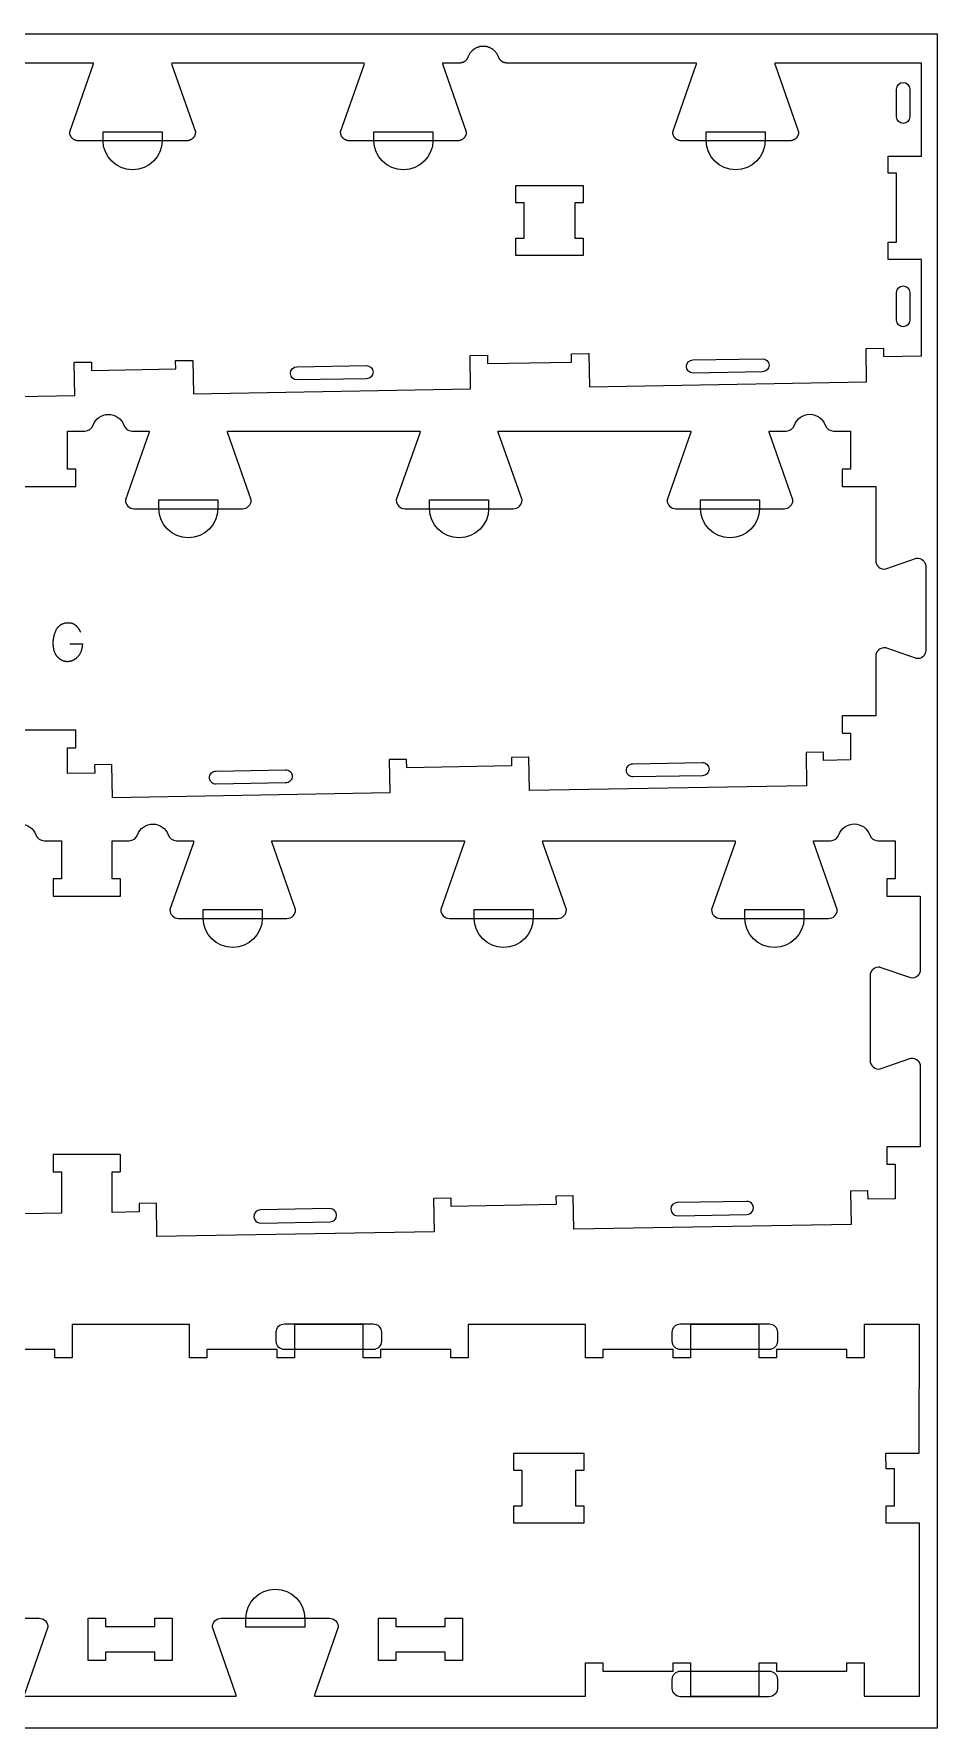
# Model space of a CAD drawing. Header units: millimetres. Extents: x -1220 to 1220, y -1270 to 1270.
# Drawn here: x 570 to 1220, y 50 to 1270 of the extents above; entities that cross this region are included whole.
import ezdxf

# ---------------------------------------------------------------- set-up
doc = ezdxf.new("R2010")
doc.units = ezdxf.units.MM
for name, color, linetype, true_color in [('0_SHEET_SPRUCEPLY_2440X122', 1, 'Continuous', 0xff0000), ('1_ANYTOOL_1MMDEEP_LABELS_S', 2, 'Continuous', 0xffff00), ('3_ANYTOOL_CUTTHROUGH_INSID', 4, 'Continuous', 0x00ffff), ('4_ANYTOOL_CUTTHROUGH_OUTSI', 5, 'Continuous', 0x0000ff), ('5_ANYTOOL_HALF_MILL_9MM_IN', 3, 'Continuous', 0x00ff00)]:
    doc.layers.add(name, color=color, linetype=linetype, true_color=true_color)

msp = doc.modelspace()

# ---------------------------------------------------------------- linework, layer by layer
at = {"layer": '0_SHEET_SPRUCEPLY_2440X122'}
msp.add_lwpolyline([(1220, 1270), (1220, 50), (-1220, 50), (-1220, 1270)], close=True, dxfattribs=at)
at = {"layer": '1_ANYTOOL_1MMDEEP_LABELS_S'}
msp.add_lwpolyline([(595.8, 830.9), (604.9, 830.8), (604.9, 830), (604.8, 829.7), (604.8, 829.3), (604.8, 828.9), (604.7, 828.6), (604.7, 828.2), (604.6, 827.9), (604.5, 827.5), (604.5, 827.2), (604.4, 826.9), (604.3, 826.5), (604.2, 826.2), (604.1, 825.9), (604, 825.6), (603.9, 825.3), (603.8, 825), (603.7, 824.7), (603.6, 824.4), (603.4, 824.1), (603.3, 823.9), (603.2, 823.6), (603, 823.3), (602.9, 823.1), (602.7, 822.8), (602.5, 822.6), (602.4, 822.4), (602.2, 822.1), (602, 821.9), (601.8, 821.7), (601.6, 821.5), (601.4, 821.3), (601, 820.9), (600.8, 820.7), (600.6, 820.5), (600.4, 820.3), (600.2, 820.1), (599.9, 820), (599.7, 819.8), (599.5, 819.7), (599.3, 819.5), (599.1, 819.4), (598.9, 819.3), (598.6, 819.1), (598.4, 819), (598.2, 818.9), (598, 818.8), (597.7, 818.7), (597.5, 818.6), (597.3, 818.5), (597.1, 818.4), (596.8, 818.3), (596.6, 818.3), (596.4, 818.2), (596.1, 818.2), (595.9, 818.1), (595.7, 818.1), (595.4, 818), (595.2, 818), (595, 818), (594.7, 818), (594.5, 817.9), (594.2, 817.9), (594, 817.9), (593.8, 817.9), (593.5, 818), (593.3, 818), (593, 818), (592.8, 818), (592.6, 818.1), (592.3, 818.1), (592.1, 818.2), (591.9, 818.2), (591.7, 818.3), (591.4, 818.4), (591.2, 818.5), (591, 818.5), (590.8, 818.6), (590.5, 818.7), (590.3, 818.8), (590.1, 819), (589.9, 819.1), (589.7, 819.2), (589.4, 819.3), (589.2, 819.5), (589, 819.6), (588.8, 819.8), (588.6, 819.9), (588.4, 820.1), (588.2, 820.3), (588, 820.4), (587.8, 820.6), (587.6, 820.8), (587.4, 821), (587.2, 821.2), (587, 821.4), (586.8, 821.6), (586.6, 821.9), (586.4, 822.1), (586.2, 822.3), (586.1, 822.6), (585.9, 822.8), (585.8, 823.1), (585.6, 823.4), (585.5, 823.6), (585.3, 823.9), (585.2, 824.2), (585.1, 824.5), (585, 824.8), (584.9, 825.1), (584.8, 825.4), (584.7, 825.8), (584.6, 826.1), (584.5, 826.4), (584.4, 826.8), (584.3, 827.1), (584.3, 827.5), (584.2, 827.9), (584.2, 828.2), (584.1, 828.6), (584.1, 829), (584, 829.8), (584, 830.6), (584, 831.5), (584, 832.1), (584, 832.8), (584.1, 833.4), (584.1, 834), (584.2, 834.6), (584.3, 835.3), (584.4, 835.9), (584.6, 836.5), (584.7, 837.1), (584.9, 837.7), (585.1, 838.3), (585.4, 838.9), (585.6, 839.5), (585.9, 840.1), (586.1, 840.7), (586.4, 841.3), (586.6, 841.5), (586.8, 841.8), (586.9, 842.1), (587.1, 842.4), (587.3, 842.6), (587.4, 842.7), (587.5, 842.9), (587.6, 843), (587.7, 843.1), (587.8, 843.2), (587.9, 843.3), (588, 843.4), (588.1, 843.5), (588.2, 843.6), (588.4, 843.7), (588.5, 843.8), (588.6, 843.9), (588.7, 844), (588.8, 844.1), (588.9, 844.2), (589.1, 844.3), (589.2, 844.4), (589.3, 844.5), (589.4, 844.6), (589.6, 844.6), (589.7, 844.7), (589.8, 844.8), (589.9, 844.9), (590.1, 844.9), (590.2, 845), (590.4, 845.1), (590.5, 845.1), (590.6, 845.2), (590.8, 845.3), (590.9, 845.3), (591.1, 845.4), (591.2, 845.4), (591.5, 845.5), (591.8, 845.6), (592.1, 845.7), (592.5, 845.8), (592.8, 845.8), (593.1, 845.9), (593.5, 845.9), (593.8, 845.9), (594.2, 846), (594.5, 846), (594.9, 846), (595.1, 846), (595.3, 846), (595.5, 846), (595.7, 845.9), (595.9, 845.9), (596.1, 845.9), (596.3, 845.9), (596.5, 845.8), (596.7, 845.8), (596.9, 845.8), (597, 845.7), (597.2, 845.7), (597.4, 845.6), (597.6, 845.6), (597.8, 845.5), (597.9, 845.4), (598.1, 845.4), (598.3, 845.3), (598.4, 845.2), (598.6, 845.2), (598.7, 845.1), (598.9, 845), (599.1, 844.9), (599.2, 844.8), (599.4, 844.7), (599.5, 844.6), (599.6, 844.5), (599.8, 844.4), (599.9, 844.2), (600.1, 844.1), (600.2, 844), (600.3, 843.9), (600.8, 843.3), (601.1, 843), (601.3, 842.8), (601.6, 842.5), (601.8, 842.2), (602, 841.9), (602.2, 841.6), (602.5, 841.3), (602.7, 841), (602.9, 840.7), (603.1, 840.4), (603.2, 840), (603.4, 839.7), (603.6, 839.4), (603.8, 839.1)], dxfattribs=at)
at = {"layer": '3_ANYTOOL_CUTTHROUGH_INSID'}
for points in [[(1200.3, 1210.3, -1), (1190.8, 1210.3), (1190.8, 1230.3, -1), (1200.3, 1230.3)], [(1200.3, 1083.8), (1200.3, 1063.8, -1), (1190.8, 1063.8), (1190.8, 1083.8, -1)], [(809.5, 1021.6), (759.5, 1020.8, -1), (759.3, 1030.3), (809.3, 1031.1, -1)], [(1094.4, 1026.6), (1044.4, 1025.7, -1), (1044.3, 1035.2), (1094.2, 1036.1, -1)], [(1051.2, 735.8), (1001.2, 734.9, -0.414214), (996.4, 739.6, -0.414214), (1001, 744.4), (1051, 745.3, -0.414214), (1055.9, 740.6, -0.414214)], [(751.2, 730.6), (701.2, 729.7, -0.414214), (696.4, 734.4, -0.414214), (701.1, 739.2), (751.1, 740.1, -0.414214), (755.9, 735.4, -0.414214)], [(1083.2, 419.9, 1), (1083, 429.3), (1033, 428.5, 1), (1033.2, 419)], [(783.2, 414.6, 1), (783.1, 424.1), (733.1, 423.2, 1), (733.2, 413.7)]]:
    msp.add_lwpolyline(points, format="xyb", close=True, dxfattribs=at)
for points in [[(959.3, 1122.8), (965.3, 1122.8), (965.3, 1110.3), (916.8, 1110.3), (916.8, 1122.8), (922.8, 1122.8), (922.8, 1148.3), (916.8, 1148.3), (916.8, 1160.8), (965.3, 1160.8), (965.3, 1148.3), (959.3, 1148.3)], [(921.4, 210.1), (921.4, 235.6), (915.4, 235.6), (915.4, 248.1), (965.9, 248.1), (965.9, 235.6), (959.9, 235.6), (959.9, 210.1), (965.9, 210.1), (965.9, 197.6), (915.4, 197.6), (915.4, 210.1)], [(657.1, 104.6), (621.6, 104.6), (621.6, 98.6), (609.1, 98.6), (609.1, 129.1), (621.6, 129.1), (621.6, 123.1), (657.1, 123.1), (657.1, 129.1), (669.6, 129.1), (669.6, 98.6), (657.1, 98.6)], [(866, 104.6), (830.5, 104.6), (830.5, 98.6), (818, 98.6), (818, 129.1), (830.5, 129.1), (830.5, 123.1), (866, 123.1), (866, 129.1), (878.5, 129.1), (878.5, 98.6), (866, 98.6)]]:
    msp.add_lwpolyline(points, close=True, dxfattribs=at)
at = {"layer": '4_ANYTOOL_CUTTHROUGH_OUTSI'}
for points in [[(552, 944), (600, 944, 0.414214), (600.3, 944.3), (600.3, 956.3, 0.414214), (600, 956.5), (594.3, 956.5), (594.3, 984), (606.7, 984), (606.7, 984, 0.317837), (612.6, 988.2, -0.707107), (634.7, 988.2, 0.317837), (640.6, 984), (653, 984, -0.061485), (652.8, 982.6), (635.9, 934.4, 0.084368), (635.9, 934.3, 0.414214), (642.1, 928), (720.1, 928, 0.414214), (726.4, 934.3, 0.084368), (726.4, 934.4), (709.5, 982.6, -0.061485), (709.3, 984), (847.9, 984, -0.061485), (847.7, 982.6), (830.8, 934.4, 0.084368), (830.8, 934.3, 0.414214), (837, 928), (915, 928, 0.414214), (921.3, 934.3, 0.084368), (921.3, 934.4), (904.4, 982.6, -0.061485), (904.2, 984), (1042.8, 984, -0.061485), (1042.6, 982.6), (1025.7, 934.4, 0.084368), (1025.7, 934.3, 0.414214), (1031.9, 928), (1109.9, 928, 0.414214), (1116.2, 934.3, 0.084368), (1116.2, 934.4), (1099.3, 982.6, -0.061485), (1099.1, 984), (1111.4, 984, 0.317837), (1117.3, 988.2, -0.707107), (1139.5, 988.2, 0.317837), (1145.4, 984), (1157.8, 984), (1157.8, 956.5), (1152, 956.5), (1152, 956.5, 0.414214), (1151.8, 956.3), (1151.8, 944.3, 0.414214), (1152, 944), (1175.8, 944), (1175.8, 890.9), (1175.8, 890.9), (1175.8, 890.7), (1175.8, 890.5), (1175.8, 890.4), (1175.8, 890.2), (1175.9, 890), (1175.9, 889.9), (1175.9, 889.7), (1175.9, 889.5), (1176, 889.4), (1176, 889.2), (1176.1, 889), (1176.1, 888.9), (1176.2, 888.7), (1176.2, 888.5), (1176.3, 888.4), (1176.4, 888.2), (1176.4, 888.1), (1176.5, 887.9), (1176.6, 887.8), (1176.7, 887.6), (1176.8, 887.5), (1176.9, 887.3), (1177, 887.2), (1177.1, 887.1), (1177.2, 886.9), (1177.3, 886.8), (1177.4, 886.7), (1177.5, 886.5), (1177.6, 886.4), (1177.8, 886.3), (1177.9, 886.2), (1178, 886.1, 0.220464), (1183.1, 884.7, 0.042513), (1183.1, 884.7), (1205.1, 892.4, -0.219504), (1209.8, 891.1, -0.220464), (1211.8, 886.7), (1211.8, 825.9, -0.220464), (1209.8, 821.5, -0.219504), (1205.1, 820.2), (1183.1, 827.8, 0.042513), (1183.1, 827.9, 0.220464), (1178, 826.5), (1177.9, 826.4), (1177.8, 826.2), (1177.6, 826.1), (1177.5, 826), (1177.4, 825.9), (1177.3, 825.8), (1177.2, 825.6), (1177.1, 825.5), (1177, 825.4), (1176.9, 825.2), (1176.8, 825.1), (1176.7, 824.9), (1176.6, 824.8), (1176.5, 824.6), (1176.4, 824.5), (1176.4, 824.3), (1176.3, 824.2), (1176.2, 824), (1176.2, 823.8), (1176.1, 823.7), (1176.1, 823.5), (1176, 823.4), (1176, 823.2), (1175.9, 823), (1175.9, 822.9), (1175.9, 822.7), (1175.9, 822.5), (1175.8, 822.4), (1175.8, 822.2), (1175.8, 822), (1175.8, 821.9), (1175.8, 821.7), (1175.8, 779), (1152, 779), (1152, 779, 0.414213), (1151.8, 778.8), (1151.8, 766.8, 0.414214), (1152, 766.5), (1157.8, 766.5), (1157.8, 747.2), (1138.3, 746.8), (1138.2, 752.6), (1138.2, 752.6, 0.414214), (1137.9, 752.8), (1125.9, 752.6, 0.414214), (1125.7, 752.3), (1126.1, 728.6), (926.6, 725.1), (926.2, 748.9), (926.2, 748.9, 0.414214), (925.9, 749.1), (913.9, 748.9, 0.414214), (913.7, 748.6), (913.8, 742.9), (838.3, 741.6), (838.2, 747.3), (838.2, 747.3, 0.414214), (838, 747.6), (826, 747.4, 0.414214), (825.7, 747.1), (826.1, 723.4), (626.7, 719.9), (626.2, 743.6), (626.2, 743.6, 0.414214), (626, 743.9), (614, 743.7, 0.414214), (613.7, 743.4), (613.8, 737.7), (594.3, 737.3), (594.3, 756), (600, 756), (600, 756, 0.414214), (600.3, 756.3), (600.3, 768.3, 0.414214), (600, 768.5), (552, 768.5, 0.414214)], [(560.4, 701, -0.317837), (571.5, 693.2, 0.317837), (577.4, 689), (589.8, 689), (589.8, 661.5), (584, 661.5), (584, 661.5, 0.414214), (583.8, 661.3), (583.8, 649.3, 0.414214), (584, 649), (632, 649, 0.414214), (632.3, 649.3), (632.3, 661.3, 0.414214), (632, 661.5), (626.3, 661.5), (626.3, 689), (638.7, 689), (638.7, 689, 0.317837), (644.6, 693.2, -0.317837), (655.7, 701, -0.317837), (666.7, 693.2, 0.317837), (672.6, 689), (685, 689, -0.061485), (684.8, 687.6), (667.9, 639.4, 0.084368), (667.9, 639.3, 0.414214), (674.1, 633), (752.1, 633, 0.414214), (758.4, 639.3, 0.084368), (758.4, 639.4), (741.5, 687.6, -0.061485), (741.3, 689), (879.9, 689, -0.061485), (879.7, 687.6), (862.8, 639.4, 0.084368), (862.8, 639.3, 0.414214), (869, 633), (947, 633, 0.414214), (953.3, 639.3, 0.084368), (953.3, 639.4), (936.4, 687.6, -0.061485), (936.2, 689), (1074.8, 689, -0.061485), (1074.6, 687.6), (1057.7, 639.4, 0.084368), (1057.7, 639.3, 0.414214), (1063.9, 633), (1141.9, 633, 0.414214), (1148.2, 639.3, 0.084368), (1148.2, 639.4), (1131.3, 687.6, -0.061485), (1131.1, 689), (1143.4, 689, 0.317837), (1149.3, 693.2, -0.707107), (1171.5, 693.2, 0.317837), (1177.4, 689), (1189.8, 689), (1189.8, 661.5), (1184, 661.5), (1184, 661.5, 0.414214), (1183.8, 661.3), (1183.8, 649.3, 0.414214), (1184, 649), (1207.8, 649), (1207.8, 595.9), (1207.8, 595.9), (1207.8, 595.7), (1207.8, 595.6), (1207.8, 595.4), (1207.8, 595.2), (1207.7, 595.1), (1207.7, 594.9), (1207.7, 594.8), (1207.7, 594.6), (1207.6, 594.5), (1207.6, 594.3), (1207.5, 594.2), (1207.5, 594), (1207.4, 593.9), (1207.4, 593.7), (1207.3, 593.6), (1207.3, 593.4), (1207.2, 593.3), (1207.1, 593.2), (1207, 593), (1207, 592.9), (1206.9, 592.7), (1206.8, 592.6), (1206.7, 592.5), (1206.6, 592.4), (1206.5, 592.2), (1206.4, 592.1), (1206.3, 592), (1206.2, 591.9), (1206.1, 591.8), (1206, 591.7), (1205.9, 591.6), (1205.8, 591.5, -0.219504), (1201.1, 590.2), (1179.1, 597.8, 0.042513), (1179.1, 597.9, 0.220464), (1174, 596.5, 0.220464), (1171.8, 591.7), (1171.8, 530.9, 0.220464), (1174, 526.1, 0.220464), (1179.1, 524.7, 0.042513), (1179.1, 524.7), (1201.1, 532.4, -0.219504), (1205.8, 531.1), (1205.9, 531), (1206, 530.9), (1206.1, 530.8), (1206.2, 530.7), (1206.3, 530.5), (1206.4, 530.4), (1206.5, 530.3), (1206.6, 530.2), (1206.7, 530.1), (1206.8, 529.9), (1206.9, 529.8), (1207, 529.7), (1207, 529.5), (1207.1, 529.4), (1207.2, 529.3), (1207.3, 529.1), (1207.3, 529), (1207.4, 528.8), (1207.4, 528.7), (1207.5, 528.5), (1207.5, 528.4), (1207.6, 528.2), (1207.6, 528.1), (1207.7, 527.9), (1207.7, 527.8), (1207.7, 527.6), (1207.7, 527.5), (1207.8, 527.3), (1207.8, 527.1), (1207.8, 527), (1207.8, 526.8), (1207.8, 526.7), (1207.8, 468.5), (1184.1, 468.5), (1184.1, 468.5, 0.414214), (1183.8, 468.3), (1183.8, 456.3, 0.414214), (1184.1, 456), (1189.8, 456), (1189.8, 431.2), (1170.3, 430.9), (1170.2, 436.6), (1170.2, 436.6, 0.414214), (1169.9, 436.9), (1157.9, 436.7, 0.414214), (1157.7, 436.4), (1158.1, 412.7), (958.6, 409.2), (958.2, 432.9), (958.2, 432.9, 0.414214), (957.9, 433.2), (945.9, 433, 0.414214), (945.7, 432.7), (945.8, 427), (870.3, 425.6), (870.2, 431.4), (870.2, 431.4, 0.414214), (869.9, 431.6), (858, 431.4, 0.414214), (857.7, 431.2), (858.1, 407.4), (658.6, 403.9), (658.2, 427.7), (658.2, 427.7, 0.414214), (658, 427.9), (646, 427.7, 0.414214), (645.7, 427.5), (645.8, 421.7), (626.3, 421.4), (626.3, 450.6), (632, 450.6), (632, 450.6, 0.414214), (632.3, 450.8), (632.3, 462.8, 0.414214), (632, 463.1), (584, 463.1, 0.414214), (583.8, 462.8), (583.8, 450.8, 0.414214), (584, 450.6), (589.8, 450.6), (589.8, 420.7), (562.5, 420.3)], [(563, 73.1), (715.7, 73.1, 0.061485), (715.4, 74.5), (698.5, 122.7, -0.084368), (698.5, 122.8, -0.414214), (704.8, 129.1), (782.8, 129.1, -0.414214), (789, 122.8, -0.084368), (789, 122.7), (772.1, 74.5, 0.061485), (771.9, 73.1), (967, 73.1), (967, 96.8), (967, 96.8, -0.414214), (967.2, 97.1), (979.2, 97.1, -0.414214), (979.5, 96.8), (979.5, 91.1), (1030, 91.1), (1030, 96.8), (1030, 96.8, -0.414214), (1030.2, 97.1), (1042.2, 97.1, -0.414214), (1042.5, 96.8), (1042.5, 73.1), (1092, 73.1), (1092, 96.8), (1092, 96.8, -0.414214), (1092.2, 97.1), (1104.2, 97.1, -0.414214), (1104.5, 96.8), (1104.5, 91.1), (1155, 91.1), (1155, 96.8), (1155, 96.8, -0.414214), (1155.2, 97.1), (1167.2, 97.1, -0.414214), (1167.5, 96.8), (1167.5, 73.1), (1207.3, 73.1), (1207.3, 197.6), (1183.5, 197.6), (1183.5, 197.6, -0.414214), (1183.3, 197.8), (1183.3, 209.8, -0.414214), (1183.5, 210.1), (1189.3, 210.1), (1189.3, 236.6), (1183.5, 236.6), (1183.5, 236.6, -0.414047), (1183.3, 236.8), (1183.2, 247.8, -0.41438), (1183.5, 248.1), (1207.2, 248.1), (1207.3, 340.6), (1167.5, 340.6), (1167.5, 316.8), (1167.5, 316.8, -0.414214), (1167.2, 316.6), (1155.2, 316.6, -0.414214), (1155, 316.8), (1155, 322.6), (1104.5, 322.6), (1104.5, 316.8), (1104.5, 316.8, -0.414214), (1104.2, 316.6), (1092.2, 316.6, -0.414214), (1092, 316.8), (1092, 340.6), (1042.5, 340.6), (1042.5, 316.8), (1042.5, 316.8, -0.414214), (1042.2, 316.6), (1030.2, 316.6, -0.414214), (1030, 316.8), (1030, 322.6), (979.5, 322.6), (979.5, 316.8), (979.5, 316.8, -0.414214), (979.2, 316.6), (967.2, 316.6, -0.414214), (967, 316.8), (967, 340.6), (882.5, 340.6), (882.5, 316.8), (882.5, 316.8, -0.414214), (882.2, 316.6), (870.2, 316.6, -0.414214), (870, 316.8), (870, 322.6), (819.5, 322.6), (819.5, 316.8), (819.5, 316.8, -0.414214), (819.2, 316.6), (807.2, 316.6, -0.414214), (807, 316.8), (807, 340.6), (757.5, 340.6), (757.5, 316.8), (757.5, 316.8, -0.414214), (757.2, 316.6), (745.2, 316.6, -0.414214), (745, 316.8), (745, 322.6), (694.5, 322.6), (694.5, 316.8), (694.5, 316.8, -0.414214), (694.2, 316.6), (682.2, 316.6, -0.414214), (682, 316.8), (682, 340.6), (597.5, 340.6), (597.5, 316.8), (597.5, 316.8, -0.414214), (597.2, 316.6), (585.2, 316.6, -0.414214), (585, 316.8), (585, 322.6), (534.5, 322.6)], [(495.9, 129.1), (573.9, 129.1, -0.414214), (580.1, 122.8, -0.084368), (580.1, 122.7), (563.2, 74.5, 0.061485)]]:
    msp.add_lwpolyline(points, format="xyb", dxfattribs=at)
msp.add_polyline3d([(399.9, 1006, 0), (599.4, 1009.5, 0), (599, 1033.2, 0), (599, 1033.2, 0), (599, 1033.2, 0), (599, 1033.2, 0), (599, 1033.2, 0), (599, 1033.2, 0), (599, 1033.3, 0), (599, 1033.3, 0), (599, 1033.3, 0), (599, 1033.3, 0), (599, 1033.3, 0), (599, 1033.3, 0), (599, 1033.3, 0), (599, 1033.3, 0), (599, 1033.3, 0), (599, 1033.3, 0), (599, 1033.3, 0), (599, 1033.3, 0), (599, 1033.3, 0), (599, 1033.4, 0), (599, 1033.4, 0), (599, 1033.4, 0), (599, 1033.4, 0), (599, 1033.4, 0), (599, 1033.4, 0), (599.1, 1033.4, 0), (599.1, 1033.4, 0), (599.1, 1033.4, 0), (599.1, 1033.4, 0), (599.1, 1033.4, 0), (599.1, 1033.4, 0), (599.1, 1033.4, 0), (599.1, 1033.4, 0), (599.1, 1033.4, 0), (599.1, 1033.4, 0), (599.1, 1033.4, 0), (599.1, 1033.4, 0), (599.1, 1033.4, 0), (599.2, 1033.4, 0), (599.2, 1033.5, 0), (599.2, 1033.5, 0), (599.2, 1033.5, 0), (599.2, 1033.5, 0), (599.2, 1033.5, 0), (599.2, 1033.5, 0), (599.2, 1033.5, 0), (599.2, 1033.5, 0), (611.2, 1033.7, 0), (611.2, 1033.7, 0), (611.2, 1033.7, 0), (611.2, 1033.7, 0), (611.3, 1033.7, 0), (611.3, 1033.7, 0), (611.3, 1033.7, 0), (611.3, 1033.7, 0), (611.3, 1033.7, 0), (611.3, 1033.7, 0), (611.3, 1033.7, 0), (611.3, 1033.7, 0), (611.3, 1033.6, 0), (611.3, 1033.6, 0), (611.3, 1033.6, 0), (611.3, 1033.6, 0), (611.3, 1033.6, 0), (611.4, 1033.6, 0), (611.4, 1033.6, 0), (611.4, 1033.6, 0), (611.4, 1033.6, 0), (611.4, 1033.6, 0), (611.4, 1033.6, 0), (611.4, 1033.6, 0), (611.4, 1033.6, 0), (611.4, 1033.6, 0), (611.4, 1033.6, 0), (611.4, 1033.6, 0), (611.4, 1033.6, 0), (611.4, 1033.6, 0), (611.4, 1033.6, 0), (611.4, 1033.5, 0), (611.4, 1033.5, 0), (611.4, 1033.5, 0), (611.4, 1033.5, 0), (611.5, 1033.5, 0), (611.5, 1033.5, 0), (611.5, 1033.5, 0), (611.5, 1033.5, 0), (611.5, 1033.5, 0), (611.5, 1033.5, 0), (611.5, 1033.5, 0), (611.5, 1033.5, 0), (611.5, 1033.4, 0), (611.5, 1033.4, 0), (611.5, 1033.4, 0), (611.5, 1033.4, 0), (611.6, 1027.7, 0), (672.1, 1028.7, 0), (672, 1034.5, 0), (672, 1034.5, 0), (672, 1034.5, 0), (672, 1034.5, 0), (672, 1034.5, 0), (672, 1034.5, 0), (672, 1034.5, 0), (672, 1034.5, 0), (672, 1034.5, 0), (672, 1034.6, 0), (672, 1034.6, 0), (672, 1034.6, 0), (672, 1034.6, 0), (672, 1034.6, 0), (672, 1034.6, 0), (672, 1034.6, 0), (672, 1034.6, 0), (672, 1034.6, 0), (672, 1034.6, 0), (672, 1034.6, 0), (672, 1034.6, 0), (672, 1034.6, 0), (672, 1034.6, 0), (672, 1034.7, 0), (672, 1034.7, 0), (672, 1034.7, 0), (672, 1034.7, 0), (672.1, 1034.7, 0), (672.1, 1034.7, 0), (672.1, 1034.7, 0), (672.1, 1034.7, 0), (672.1, 1034.7, 0), (672.1, 1034.7, 0), (672.1, 1034.7, 0), (672.1, 1034.7, 0), (672.1, 1034.7, 0), (672.1, 1034.7, 0), (672.1, 1034.7, 0), (672.1, 1034.7, 0), (672.1, 1034.7, 0), (672.2, 1034.7, 0), (672.2, 1034.7, 0), (672.2, 1034.7, 0), (672.2, 1034.7, 0), (672.2, 1034.7, 0), (672.2, 1034.7, 0), (672.2, 1034.7, 0), (684.2, 1034.9, 0), (684.2, 1034.9, 0), (684.2, 1034.9, 0), (684.2, 1034.9, 0), (684.2, 1034.9, 0), (684.2, 1034.9, 0), (684.3, 1034.9, 0), (684.3, 1034.9, 0), (684.3, 1034.9, 0), (684.3, 1034.9, 0), (684.3, 1034.9, 0), (684.3, 1034.9, 0), (684.3, 1034.9, 0), (684.3, 1034.9, 0), (684.3, 1034.9, 0), (684.3, 1034.9, 0), (684.3, 1034.9, 0), (684.3, 1034.9, 0), (684.3, 1034.9, 0), (684.4, 1034.9, 0), (684.4, 1034.9, 0), (684.4, 1034.9, 0), (684.4, 1034.9, 0), (684.4, 1034.9, 0), (684.4, 1034.9, 0), (684.4, 1034.9, 0), (684.4, 1034.9, 0), (684.4, 1034.8, 0), (684.4, 1034.8, 0), (684.4, 1034.8, 0), (684.4, 1034.8, 0), (684.4, 1034.8, 0), (684.4, 1034.8, 0), (684.4, 1034.8, 0), (684.4, 1034.8, 0), (684.4, 1034.8, 0), (684.4, 1034.8, 0), (684.4, 1034.8, 0), (684.4, 1034.8, 0), (684.5, 1034.8, 0), (684.5, 1034.7, 0), (684.5, 1034.7, 0), (684.5, 1034.7, 0), (684.5, 1034.7, 0), (684.5, 1034.7, 0), (684.5, 1034.7, 0), (684.5, 1034.7, 0), (684.9, 1010.9, 0), (884.3, 1014.4, 0), (883.9, 1038.2, 0), (883.9, 1038.2, 0), (883.9, 1038.2, 0), (883.9, 1038.2, 0), (883.9, 1038.2, 0), (883.9, 1038.2, 0), (883.9, 1038.2, 0), (883.9, 1038.2, 0), (883.9, 1038.2, 0), (883.9, 1038.3, 0), (883.9, 1038.3, 0), (883.9, 1038.3, 0), (883.9, 1038.3, 0), (884, 1038.3, 0), (884, 1038.3, 0), (884, 1038.3, 0), (884, 1038.3, 0), (884, 1038.3, 0), (884, 1038.3, 0), (884, 1038.3, 0), (884, 1038.3, 0), (884, 1038.3, 0), (884, 1038.3, 0), (884, 1038.4, 0), (884, 1038.4, 0), (884, 1038.4, 0), (884, 1038.4, 0), (884, 1038.4, 0), (884, 1038.4, 0), (884, 1038.4, 0), (884, 1038.4, 0), (884.1, 1038.4, 0), (884.1, 1038.4, 0), (884.1, 1038.4, 0), (884.1, 1038.4, 0), (884.1, 1038.4, 0), (884.1, 1038.4, 0), (884.1, 1038.4, 0), (884.1, 1038.4, 0), (884.1, 1038.4, 0), (884.1, 1038.4, 0), (884.1, 1038.4, 0), (884.1, 1038.4, 0), (884.1, 1038.4, 0), (884.2, 1038.4, 0), (884.2, 1038.4, 0), (884.2, 1038.4, 0), (896.2, 1038.6, 0), (896.2, 1038.6, 0), (896.2, 1038.6, 0), (896.2, 1038.6, 0), (896.2, 1038.6, 0), (896.2, 1038.6, 0), (896.2, 1038.6, 0), (896.2, 1038.6, 0), (896.2, 1038.6, 0), (896.2, 1038.6, 0), (896.3, 1038.6, 0), (896.3, 1038.6, 0), (896.3, 1038.6, 0), (896.3, 1038.6, 0), (896.3, 1038.6, 0), (896.3, 1038.6, 0), (896.3, 1038.6, 0), (896.3, 1038.6, 0), (896.3, 1038.6, 0), (896.3, 1038.6, 0), (896.3, 1038.6, 0), (896.3, 1038.6, 0), (896.3, 1038.6, 0), (896.4, 1038.6, 0), (896.4, 1038.6, 0), (896.4, 1038.6, 0), (896.4, 1038.6, 0), (896.4, 1038.5, 0), (896.4, 1038.5, 0), (896.4, 1038.5, 0), (896.4, 1038.5, 0), (896.4, 1038.5, 0), (896.4, 1038.5, 0), (896.4, 1038.5, 0), (896.4, 1038.5, 0), (896.4, 1038.5, 0), (896.4, 1038.5, 0), (896.4, 1038.5, 0), (896.4, 1038.5, 0), (896.4, 1038.5, 0), (896.4, 1038.4, 0), (896.4, 1038.4, 0), (896.4, 1038.4, 0), (896.4, 1038.4, 0), (896.4, 1038.4, 0), (896.4, 1038.4, 0), (896.4, 1038.4, 0), (896.5, 1032.6, 0), (957, 1033.7, 0), (956.9, 1039.5, 0), (956.9, 1039.5, 0), (956.9, 1039.5, 0), (956.9, 1039.5, 0), (956.9, 1039.5, 0), (956.9, 1039.5, 0), (956.9, 1039.5, 0), (956.9, 1039.5, 0), (956.9, 1039.5, 0), (956.9, 1039.5, 0), (956.9, 1039.5, 0), (956.9, 1039.5, 0), (956.9, 1039.6, 0), (956.9, 1039.6, 0), (956.9, 1039.6, 0), (956.9, 1039.6, 0), (957, 1039.6, 0), (957, 1039.6, 0), (957, 1039.6, 0), (957, 1039.6, 0), (957, 1039.6, 0), (957, 1039.6, 0), (957, 1039.6, 0), (957, 1039.6, 0), (957, 1039.6, 0), (957, 1039.6, 0), (957, 1039.6, 0), (957, 1039.7, 0), (957, 1039.7, 0), (957, 1039.7, 0), (957, 1039.7, 0), (957, 1039.7, 0), (957, 1039.7, 0), (957.1, 1039.7, 0), (957.1, 1039.7, 0), (957.1, 1039.7, 0), (957.1, 1039.7, 0), (957.1, 1039.7, 0), (957.1, 1039.7, 0), (957.1, 1039.7, 0), (957.1, 1039.7, 0), (957.1, 1039.7, 0), (957.1, 1039.7, 0), (957.1, 1039.7, 0), (957.1, 1039.7, 0), (957.2, 1039.7, 0), (957.2, 1039.7, 0), (969.2, 1039.9, 0), (969.2, 1039.9, 0), (969.2, 1039.9, 0), (969.2, 1039.9, 0), (969.2, 1039.9, 0), (969.2, 1039.9, 0), (969.2, 1039.9, 0), (969.2, 1039.9, 0), (969.2, 1039.9, 0), (969.2, 1039.9, 0), (969.2, 1039.9, 0), (969.3, 1039.9, 0), (969.3, 1039.9, 0), (969.3, 1039.9, 0), (969.3, 1039.9, 0), (969.3, 1039.9, 0), (969.3, 1039.9, 0), (969.3, 1039.9, 0), (969.3, 1039.9, 0), (969.3, 1039.9, 0), (969.3, 1039.9, 0), (969.3, 1039.9, 0), (969.3, 1039.9, 0), (969.3, 1039.8, 0), (969.3, 1039.8, 0), (969.4, 1039.8, 0), (969.4, 1039.8, 0), (969.4, 1039.8, 0), (969.4, 1039.8, 0), (969.4, 1039.8, 0), (969.4, 1039.8, 0), (969.4, 1039.8, 0), (969.4, 1039.8, 0), (969.4, 1039.8, 0), (969.4, 1039.8, 0), (969.4, 1039.8, 0), (969.4, 1039.8, 0), (969.4, 1039.7, 0), (969.4, 1039.7, 0), (969.4, 1039.7, 0), (969.4, 1039.7, 0), (969.4, 1039.7, 0), (969.4, 1039.7, 0), (969.4, 1039.7, 0), (969.4, 1039.7, 0), (969.4, 1039.7, 0), (969.4, 1039.7, 0), (969.8, 1015.9, 0), (1169.3, 1019.4, 0), (1168.9, 1043.2, 0), (1168.9, 1043.2, 0), (1168.9, 1043.2, 0), (1168.9, 1043.2, 0), (1168.9, 1043.2, 0), (1168.9, 1043.2, 0), (1168.9, 1043.2, 0), (1168.9, 1043.2, 0), (1168.9, 1043.2, 0), (1168.9, 1043.2, 0), (1168.9, 1043.2, 0), (1168.9, 1043.2, 0), (1168.9, 1043.3, 0), (1168.9, 1043.3, 0), (1168.9, 1043.3, 0), (1168.9, 1043.3, 0), (1168.9, 1043.3, 0), (1168.9, 1043.3, 0), (1168.9, 1043.3, 0), (1168.9, 1043.3, 0), (1168.9, 1043.3, 0), (1168.9, 1043.3, 0), (1168.9, 1043.3, 0), (1169, 1043.3, 0), (1169, 1043.3, 0), (1169, 1043.3, 0), (1169, 1043.3, 0), (1169, 1043.4, 0), (1169, 1043.4, 0), (1169, 1043.4, 0), (1169, 1043.4, 0), (1169, 1043.4, 0), (1169, 1043.4, 0), (1169, 1043.4, 0), (1169, 1043.4, 0), (1169, 1043.4, 0), (1169, 1043.4, 0), (1169.1, 1043.4, 0), (1169.1, 1043.4, 0), (1169.1, 1043.4, 0), (1169.1, 1043.4, 0), (1169.1, 1043.4, 0), (1169.1, 1043.4, 0), (1169.1, 1043.4, 0), (1169.1, 1043.4, 0), (1169.1, 1043.4, 0), (1169.1, 1043.4, 0), (1181.1, 1043.6, 0), (1181.1, 1043.6, 0), (1181.1, 1043.6, 0), (1181.2, 1043.6, 0), (1181.2, 1043.6, 0), (1181.2, 1043.6, 0), (1181.2, 1043.6, 0), (1181.2, 1043.6, 0), (1181.2, 1043.6, 0), (1181.2, 1043.6, 0), (1181.2, 1043.6, 0), (1181.2, 1043.6, 0), (1181.2, 1043.6, 0), (1181.2, 1043.6, 0), (1181.2, 1043.6, 0), (1181.3, 1043.6, 0), (1181.3, 1043.6, 0), (1181.3, 1043.6, 0), (1181.3, 1043.6, 0), (1181.3, 1043.6, 0), (1181.3, 1043.6, 0), (1181.3, 1043.6, 0), (1181.3, 1043.6, 0), (1181.3, 1043.5, 0), (1181.3, 1043.5, 0), (1181.3, 1043.5, 0), (1181.3, 1043.5, 0), (1181.3, 1043.5, 0), (1181.3, 1043.5, 0), (1181.3, 1043.5, 0), (1181.3, 1043.5, 0), (1181.3, 1043.5, 0), (1181.4, 1043.5, 0), (1181.4, 1043.5, 0), (1181.4, 1043.5, 0), (1181.4, 1043.5, 0), (1181.4, 1043.5, 0), (1181.4, 1043.4, 0), (1181.4, 1043.4, 0), (1181.4, 1043.4, 0), (1181.4, 1043.4, 0), (1181.4, 1043.4, 0), (1181.4, 1043.4, 0), (1181.4, 1043.4, 0), (1181.4, 1043.4, 0), (1181.4, 1043.4, 0), (1181.4, 1043.4, 0), (1181.5, 1037.6, 0), (1208.8, 1038.1, 0), (1208.8, 1107.6, 0), (1185, 1107.6, 0), (1185, 1107.6, 0), (1185, 1107.6, 0), (1185, 1107.6, 0), (1185, 1107.6, 0), (1185, 1107.6, 0), (1185, 1107.6, 0), (1185, 1107.6, 0), (1185, 1107.6, 0), (1185, 1107.6, 0), (1185, 1107.6, 0), (1185, 1107.6, 0), (1184.9, 1107.6, 0), (1184.9, 1107.6, 0), (1184.9, 1107.6, 0), (1184.9, 1107.6, 0), (1184.9, 1107.6, 0), (1184.9, 1107.6, 0), (1184.9, 1107.6, 0), (1184.9, 1107.6, 0), (1184.9, 1107.6, 0), (1184.9, 1107.6, 0), (1184.9, 1107.6, 0), (1184.9, 1107.6, 0), (1184.9, 1107.6, 0), (1184.9, 1107.6, 0), (1184.9, 1107.6, 0), (1184.8, 1107.6, 0), (1184.8, 1107.7, 0), (1184.8, 1107.7, 0), (1184.8, 1107.7, 0), (1184.8, 1107.7, 0), (1184.8, 1107.7, 0), (1184.8, 1107.7, 0), (1184.8, 1107.7, 0), (1184.8, 1107.7, 0), (1184.8, 1107.7, 0), (1184.8, 1107.7, 0), (1184.8, 1107.7, 0), (1184.8, 1107.7, 0), (1184.8, 1107.7, 0), (1184.8, 1107.8, 0), (1184.8, 1107.8, 0), (1184.8, 1107.8, 0), (1184.8, 1107.8, 0), (1184.8, 1107.8, 0), (1184.8, 1107.8, 0), (1184.8, 1119.8, 0), (1184.8, 1119.8, 0), (1184.8, 1119.8, 0), (1184.8, 1119.8, 0), (1184.8, 1119.8, 0), (1184.8, 1119.8, 0), (1184.8, 1119.9, 0), (1184.8, 1119.9, 0), (1184.8, 1119.9, 0), (1184.8, 1119.9, 0), (1184.8, 1119.9, 0), (1184.8, 1119.9, 0), (1184.8, 1119.9, 0), (1184.8, 1119.9, 0), (1184.8, 1119.9, 0), (1184.8, 1119.9, 0), (1184.8, 1119.9, 0), (1184.8, 1119.9, 0), (1184.8, 1119.9, 0), (1184.8, 1120, 0), (1184.9, 1120, 0), (1184.9, 1120, 0), (1184.9, 1120, 0), (1184.9, 1120, 0), (1184.9, 1120, 0), (1184.9, 1120, 0), (1184.9, 1120, 0), (1184.9, 1120, 0), (1184.9, 1120, 0), (1184.9, 1120, 0), (1184.9, 1120, 0), (1184.9, 1120, 0), (1184.9, 1120, 0), (1184.9, 1120, 0), (1184.9, 1120, 0), (1185, 1120, 0), (1185, 1120, 0), (1185, 1120, 0), (1185, 1120, 0), (1185, 1120, 0), (1185, 1120, 0), (1185, 1120, 0), (1185, 1120, 0), (1185, 1120, 0), (1185, 1120, 0), (1185, 1120, 0), (1185, 1120, 0), (1190.8, 1120, 0), (1190.8, 1169.6, 0), (1185, 1169.6, 0), (1185, 1169.6, 0), (1185, 1169.6, 0), (1185, 1169.6, 0), (1185, 1169.6, 0), (1185, 1169.6, 0), (1185, 1169.6, 0), (1185, 1169.6, 0), (1185, 1169.6, 0), (1185, 1169.6, 0), (1185, 1169.6, 0), (1185, 1169.6, 0), (1184.9, 1169.6, 0), (1184.9, 1169.6, 0), (1184.9, 1169.6, 0), (1184.9, 1169.6, 0), (1184.9, 1169.6, 0), (1184.9, 1169.6, 0), (1184.9, 1169.6, 0), (1184.9, 1169.6, 0), (1184.9, 1169.6, 0), (1184.9, 1169.6, 0), (1184.9, 1169.6, 0), (1184.9, 1169.6, 0), (1184.9, 1169.6, 0), (1184.9, 1169.6, 0), (1184.9, 1169.6, 0), (1184.8, 1169.6, 0), (1184.8, 1169.7, 0), (1184.8, 1169.7, 0), (1184.8, 1169.7, 0), (1184.8, 1169.7, 0), (1184.8, 1169.7, 0), (1184.8, 1169.7, 0), (1184.8, 1169.7, 0), (1184.8, 1169.7, 0), (1184.8, 1169.7, 0), (1184.8, 1169.7, 0), (1184.8, 1169.7, 0), (1184.8, 1169.7, 0), (1184.8, 1169.7, 0), (1184.8, 1169.8, 0), (1184.8, 1169.8, 0), (1184.8, 1169.8, 0), (1184.8, 1169.8, 0), (1184.8, 1169.8, 0), (1184.8, 1169.8, 0), (1184.8, 1181.8, 0), (1184.8, 1181.8, 0), (1184.8, 1181.8, 0), (1184.8, 1181.8, 0), (1184.8, 1181.8, 0), (1184.8, 1181.8, 0), (1184.8, 1181.9, 0), (1184.8, 1181.9, 0), (1184.8, 1181.9, 0), (1184.8, 1181.9, 0), (1184.8, 1181.9, 0), (1184.8, 1181.9, 0), (1184.8, 1181.9, 0), (1184.8, 1181.9, 0), (1184.8, 1181.9, 0), (1184.8, 1181.9, 0), (1184.8, 1181.9, 0), (1184.8, 1181.9, 0), (1184.8, 1181.9, 0), (1184.8, 1182, 0), (1184.9, 1182, 0), (1184.9, 1182, 0), (1184.9, 1182, 0), (1184.9, 1182, 0), (1184.9, 1182, 0), (1184.9, 1182, 0), (1184.9, 1182, 0), (1184.9, 1182, 0), (1184.9, 1182, 0), (1184.9, 1182, 0), (1184.9, 1182, 0), (1184.9, 1182, 0), (1184.9, 1182, 0), (1184.9, 1182, 0), (1184.9, 1182, 0), (1185, 1182, 0), (1185, 1182, 0), (1185, 1182, 0), (1185, 1182, 0), (1185, 1182, 0), (1185, 1182, 0), (1185, 1182, 0), (1185, 1182, 0), (1185, 1182, 0), (1185, 1182, 0), (1185, 1182, 0), (1185, 1182, 0), (1208.8, 1182, 0), (1208.8, 1249, 0), (1103.2, 1249, 0), (1103.2, 1248.9, 0), (1103.2, 1248.7, 0), (1103.2, 1248.5, 0), (1103.2, 1248.3, 0), (1103.3, 1248.2, 0), (1103.3, 1248, 0), (1103.3, 1247.8, 0), (1103.4, 1247.6, 0), (1120.3, 1199.4, 0), (1120.3, 1199.4, 0), (1120.3, 1199.3, 0), (1120.3, 1199.3, 0), (1120.3, 1199.3, 0), (1120.3, 1199.3, 0), (1120.3, 1199.3, 0), (1120.3, 1199.3, 0), (1120.3, 1199.3, 0), (1120.3, 1199.3, 0), (1120.3, 1199.3, 0), (1120.3, 1199.1, 0), (1120.3, 1198.9, 0), (1120.3, 1198.6, 0), (1120.2, 1198.4, 0), (1120.2, 1198.2, 0), (1120.2, 1198, 0), (1120.1, 1197.8, 0), (1120.1, 1197.6, 0), (1120, 1197.4, 0), (1119.9, 1197.2, 0), (1119.9, 1197, 0), (1119.8, 1196.8, 0), (1119.7, 1196.6, 0), (1119.6, 1196.4, 0), (1119.5, 1196.2, 0), (1119.4, 1196, 0), (1119.3, 1195.9, 0), (1119.2, 1195.7, 0), (1119, 1195.5, 0), (1118.9, 1195.3, 0), (1118.8, 1195.2, 0), (1118.6, 1195, 0), (1118.5, 1194.9, 0), (1118.3, 1194.7, 0), (1118.2, 1194.6, 0), (1118, 1194.4, 0), (1117.8, 1194.3, 0), (1117.6, 1194.2, 0), (1117.5, 1194.1, 0), (1117.3, 1193.9, 0), (1117.1, 1193.8, 0), (1116.9, 1193.7, 0), (1116.7, 1193.6, 0), (1116.5, 1193.5, 0), (1116.3, 1193.5, 0), (1116.1, 1193.4, 0), (1115.9, 1193.3, 0), (1115.7, 1193.3, 0), (1115.5, 1193.2, 0), (1115.3, 1193.2, 0), (1115.1, 1193.1, 0), (1114.9, 1193.1, 0), (1114.7, 1193.1, 0), (1114.5, 1193, 0), (1114.3, 1193, 0), (1114, 1193, 0), (1036, 1193, 0), (1035.8, 1193, 0), (1035.6, 1193, 0), (1035.4, 1193.1, 0), (1035.2, 1193.1, 0), (1035, 1193.1, 0), (1034.8, 1193.2, 0), (1034.6, 1193.2, 0), (1034.4, 1193.3, 0), (1034.2, 1193.3, 0), (1034, 1193.4, 0), (1033.8, 1193.5, 0), (1033.6, 1193.5, 0), (1033.4, 1193.6, 0), (1033.2, 1193.7, 0), (1033, 1193.8, 0), (1032.8, 1193.9, 0), (1032.6, 1194.1, 0), (1032.4, 1194.2, 0), (1032.3, 1194.3, 0), (1032.1, 1194.4, 0), (1031.9, 1194.6, 0), (1031.8, 1194.7, 0), (1031.6, 1194.9, 0), (1031.5, 1195, 0), (1031.3, 1195.2, 0), (1031.2, 1195.3, 0), (1031.1, 1195.5, 0), (1030.9, 1195.7, 0), (1030.8, 1195.9, 0), (1030.7, 1196, 0), (1030.6, 1196.2, 0), (1030.5, 1196.4, 0), (1030.4, 1196.6, 0), (1030.3, 1196.8, 0), (1030.2, 1197, 0), (1030.2, 1197.2, 0), (1030.1, 1197.4, 0), (1030, 1197.6, 0), (1030, 1197.8, 0), (1029.9, 1198, 0), (1029.9, 1198.2, 0), (1029.9, 1198.4, 0), (1029.8, 1198.6, 0), (1029.8, 1198.9, 0), (1029.8, 1199.1, 0), (1029.8, 1199.3, 0), (1029.8, 1199.3, 0), (1029.8, 1199.3, 0), (1029.8, 1199.3, 0), (1029.8, 1199.3, 0), (1029.8, 1199.3, 0), (1029.8, 1199.3, 0), (1029.8, 1199.3, 0), (1029.8, 1199.3, 0), (1029.8, 1199.4, 0), (1029.8, 1199.4, 0), (1046.7, 1247.6, 0), (1046.8, 1247.8, 0), (1046.8, 1248, 0), (1046.8, 1248.2, 0), (1046.9, 1248.3, 0), (1046.9, 1248.5, 0), (1046.9, 1248.7, 0), (1046.9, 1248.9, 0), (1046.9, 1249, 0), (910.4, 1249, 0), (910.2, 1249, 0), (910, 1249, 0), (909.8, 1249.1, 0), (909.5, 1249.1, 0), (909.3, 1249.1, 0), (909.1, 1249.2, 0), (908.9, 1249.2, 0), (908.7, 1249.3, 0), (908.5, 1249.3, 0), (908.3, 1249.4, 0), (908.1, 1249.5, 0), (907.9, 1249.5, 0), (907.7, 1249.6, 0), (907.5, 1249.7, 0), (907.3, 1249.8, 0), (907.1, 1249.9, 0), (907, 1250.1, 0), (906.8, 1250.2, 0), (906.6, 1250.3, 0), (906.4, 1250.4, 0), (906.3, 1250.6, 0), (906.1, 1250.7, 0), (906, 1250.9, 0), (905.8, 1251, 0), (905.7, 1251.2, 0), (905.5, 1251.3, 0), (905.4, 1251.5, 0), (905.3, 1251.7, 0), (905.2, 1251.9, 0), (905, 1252, 0), (904.9, 1252.2, 0), (904.8, 1252.4, 0), (904.7, 1252.6, 0), (904.7, 1252.8, 0), (904.6, 1253, 0), (904.5, 1253.2, 0), (904.4, 1253.6, 0), (904.2, 1253.9, 0), (904, 1254.3, 0), (903.9, 1254.7, 0), (903.7, 1255, 0), (903.5, 1255.4, 0), (903.3, 1255.7, 0), (903, 1256, 0), (902.8, 1256.4, 0), (902.5, 1256.7, 0), (902.3, 1257, 0), (902, 1257.3, 0), (901.7, 1257.6, 0), (901.4, 1257.9, 0), (901.2, 1258.1, 0), (900.8, 1258.4, 0), (900.5, 1258.6, 0), (900.2, 1258.9, 0), (899.9, 1259.1, 0), (899.5, 1259.3, 0), (899.2, 1259.5, 0), (898.8, 1259.7, 0), (898.5, 1259.9, 0), (898.1, 1260.1, 0), (897.7, 1260.2, 0), (897.4, 1260.3, 0), (897, 1260.5, 0), (896.6, 1260.6, 0), (896.2, 1260.7, 0), (895.8, 1260.8, 0), (895.4, 1260.9, 0), (895, 1260.9, 0), (894.6, 1261, 0), (894.2, 1261, 0), (893.8, 1261, 0), (893.4, 1261, 0), (893, 1261, 0), (892.6, 1261, 0), (892.2, 1261, 0), (891.8, 1260.9, 0), (891.4, 1260.9, 0), (891, 1260.8, 0), (890.6, 1260.7, 0), (890.2, 1260.6, 0), (889.9, 1260.5, 0), (889.5, 1260.3, 0), (889.1, 1260.2, 0), (888.7, 1260.1, 0), (888.4, 1259.9, 0), (888, 1259.7, 0), (887.7, 1259.5, 0), (887.3, 1259.3, 0), (887, 1259.1, 0), (886.6, 1258.9, 0), (886.3, 1258.6, 0), (886, 1258.4, 0), (885.7, 1258.1, 0), (885.4, 1257.9, 0), (885.1, 1257.6, 0), (884.8, 1257.3, 0), (884.6, 1257, 0), (884.3, 1256.7, 0), (884, 1256.4, 0), (883.8, 1256, 0), (883.6, 1255.7, 0), (883.4, 1255.4, 0), (883.2, 1255, 0), (883, 1254.7, 0), (882.8, 1254.3, 0), (882.6, 1253.9, 0), (882.5, 1253.6, 0), (882.3, 1253.2, 0), (882.3, 1253, 0), (882.2, 1252.8, 0), (882.1, 1252.6, 0), (882, 1252.4, 0), (881.9, 1252.2, 0), (881.8, 1252, 0), (881.7, 1251.9, 0), (881.6, 1251.7, 0), (881.4, 1251.5, 0), (881.3, 1251.3, 0), (881.2, 1251.2, 0), (881, 1251, 0), (880.9, 1250.9, 0), (880.7, 1250.7, 0), (880.6, 1250.6, 0), (880.4, 1250.4, 0), (880.2, 1250.3, 0), (880.1, 1250.2, 0), (879.9, 1250.1, 0), (879.7, 1249.9, 0), (879.5, 1249.8, 0), (879.3, 1249.7, 0), (879.1, 1249.6, 0), (878.9, 1249.5, 0), (878.7, 1249.5, 0), (878.5, 1249.4, 0), (878.3, 1249.3, 0), (878.1, 1249.3, 0), (877.9, 1249.2, 0), (877.7, 1249.2, 0), (877.5, 1249.1, 0), (877.3, 1249.1, 0), (877.1, 1249.1, 0), (876.9, 1249, 0), (876.7, 1249, 0), (876.4, 1249, 0), (864.1, 1249, 0), (864.1, 1248.9, 0), (864.1, 1248.7, 0), (864.1, 1248.5, 0), (864.1, 1248.3, 0), (864.2, 1248.2, 0), (864.2, 1248, 0), (864.2, 1247.8, 0), (864.3, 1247.6, 0), (881.2, 1199.4, 0), (881.2, 1199.4, 0), (881.2, 1199.3, 0), (881.2, 1199.3, 0), (881.2, 1199.3, 0), (881.2, 1199.3, 0), (881.2, 1199.3, 0), (881.2, 1199.3, 0), (881.2, 1199.3, 0), (881.2, 1199.3, 0), (881.2, 1199.3, 0), (881.2, 1199.1, 0), (881.2, 1198.9, 0), (881.2, 1198.6, 0), (881.1, 1198.4, 0), (881.1, 1198.2, 0), (881.1, 1198, 0), (881, 1197.8, 0), (881, 1197.6, 0), (880.9, 1197.4, 0), (880.8, 1197.2, 0), (880.8, 1197, 0), (880.7, 1196.8, 0), (880.6, 1196.6, 0), (880.5, 1196.4, 0), (880.4, 1196.2, 0), (880.3, 1196, 0), (880.2, 1195.9, 0), (880.1, 1195.7, 0), (879.9, 1195.5, 0), (879.8, 1195.3, 0), (879.7, 1195.2, 0), (879.5, 1195, 0), (879.4, 1194.9, 0), (879.2, 1194.7, 0), (879.1, 1194.6, 0), (878.9, 1194.4, 0), (878.7, 1194.3, 0), (878.5, 1194.2, 0), (878.4, 1194.1, 0), (878.2, 1193.9, 0), (878, 1193.8, 0), (877.8, 1193.7, 0), (877.6, 1193.6, 0), (877.4, 1193.5, 0), (877.2, 1193.5, 0), (877, 1193.4, 0), (876.8, 1193.3, 0), (876.6, 1193.3, 0), (876.4, 1193.2, 0), (876.2, 1193.2, 0), (876, 1193.1, 0), (875.8, 1193.1, 0), (875.6, 1193.1, 0), (875.4, 1193, 0), (875.2, 1193, 0), (874.9, 1193, 0), (796.9, 1193, 0), (796.7, 1193, 0), (796.5, 1193, 0), (796.3, 1193.1, 0), (796.1, 1193.1, 0), (795.9, 1193.1, 0), (795.7, 1193.2, 0), (795.5, 1193.2, 0), (795.3, 1193.3, 0), (795.1, 1193.3, 0), (794.9, 1193.4, 0), (794.7, 1193.5, 0), (794.5, 1193.5, 0), (794.3, 1193.6, 0), (794.1, 1193.7, 0), (793.9, 1193.8, 0), (793.7, 1193.9, 0), (793.5, 1194.1, 0), (793.3, 1194.2, 0), (793.2, 1194.3, 0), (793, 1194.4, 0), (792.8, 1194.6, 0), (792.7, 1194.7, 0), (792.5, 1194.9, 0), (792.4, 1195, 0), (792.2, 1195.2, 0), (792.1, 1195.3, 0), (792, 1195.5, 0), (791.8, 1195.7, 0), (791.7, 1195.9, 0), (791.6, 1196, 0), (791.5, 1196.2, 0), (791.4, 1196.4, 0), (791.3, 1196.6, 0), (791.2, 1196.8, 0), (791.1, 1197, 0), (791.1, 1197.2, 0), (791, 1197.4, 0), (790.9, 1197.6, 0), (790.9, 1197.8, 0), (790.8, 1198, 0), (790.8, 1198.2, 0), (790.8, 1198.4, 0), (790.7, 1198.6, 0), (790.7, 1198.9, 0), (790.7, 1199.1, 0), (790.7, 1199.3, 0), (790.7, 1199.3, 0), (790.7, 1199.3, 0), (790.7, 1199.3, 0), (790.7, 1199.3, 0), (790.7, 1199.3, 0), (790.7, 1199.3, 0), (790.7, 1199.3, 0), (790.7, 1199.3, 0), (790.7, 1199.4, 0), (790.7, 1199.4, 0), (807.6, 1247.6, 0), (807.7, 1247.8, 0), (807.7, 1248, 0), (807.7, 1248.2, 0), (807.8, 1248.3, 0), (807.8, 1248.5, 0), (807.8, 1248.7, 0), (807.8, 1248.9, 0), (807.8, 1249, 0), (669.2, 1249, 0), (669.2, 1248.9, 0), (669.2, 1248.7, 0), (669.2, 1248.5, 0), (669.2, 1248.3, 0), (669.3, 1248.2, 0), (669.3, 1248, 0), (669.3, 1247.8, 0), (669.4, 1247.6, 0), (686.3, 1199.4, 0), (686.3, 1199.4, 0), (686.3, 1199.3, 0), (686.3, 1199.3, 0), (686.3, 1199.3, 0), (686.3, 1199.3, 0), (686.3, 1199.3, 0), (686.3, 1199.3, 0), (686.3, 1199.3, 0), (686.3, 1199.3, 0), (686.3, 1199.3, 0), (686.3, 1199.1, 0), (686.3, 1198.9, 0), (686.3, 1198.6, 0), (686.2, 1198.4, 0), (686.2, 1198.2, 0), (686.2, 1198, 0), (686.1, 1197.8, 0), (686.1, 1197.6, 0), (686, 1197.4, 0), (685.9, 1197.2, 0), (685.9, 1197, 0), (685.8, 1196.8, 0), (685.7, 1196.6, 0), (685.6, 1196.4, 0), (685.5, 1196.2, 0), (685.4, 1196, 0), (685.3, 1195.9, 0), (685.2, 1195.7, 0), (685, 1195.5, 0), (684.9, 1195.3, 0), (684.8, 1195.2, 0), (684.6, 1195, 0), (684.5, 1194.9, 0), (684.3, 1194.7, 0), (684.2, 1194.6, 0), (684, 1194.4, 0), (683.8, 1194.3, 0), (683.6, 1194.2, 0), (683.5, 1194.1, 0), (683.3, 1193.9, 0), (683.1, 1193.8, 0), (682.9, 1193.7, 0), (682.7, 1193.6, 0), (682.5, 1193.5, 0), (682.3, 1193.5, 0), (682.1, 1193.4, 0), (681.9, 1193.3, 0), (681.7, 1193.3, 0), (681.5, 1193.2, 0), (681.3, 1193.2, 0), (681.1, 1193.1, 0), (680.9, 1193.1, 0), (680.7, 1193.1, 0), (680.5, 1193, 0), (680.3, 1193, 0), (680, 1193, 0), (602, 1193, 0), (601.8, 1193, 0), (601.6, 1193, 0), (601.4, 1193.1, 0), (601.2, 1193.1, 0), (601, 1193.1, 0), (600.8, 1193.2, 0), (600.6, 1193.2, 0), (600.4, 1193.3, 0), (600.2, 1193.3, 0), (600, 1193.4, 0), (599.8, 1193.5, 0), (599.6, 1193.5, 0), (599.4, 1193.6, 0), (599.2, 1193.7, 0), (599, 1193.8, 0), (598.8, 1193.9, 0), (598.6, 1194.1, 0), (598.4, 1194.2, 0), (598.3, 1194.3, 0), (598.1, 1194.4, 0), (597.9, 1194.6, 0), (597.8, 1194.7, 0), (597.6, 1194.9, 0), (597.5, 1195, 0), (597.3, 1195.2, 0), (597.2, 1195.3, 0), (597.1, 1195.5, 0), (596.9, 1195.7, 0), (596.8, 1195.9, 0), (596.7, 1196, 0), (596.6, 1196.2, 0), (596.5, 1196.4, 0), (596.4, 1196.6, 0), (596.3, 1196.8, 0), (596.2, 1197, 0), (596.2, 1197.2, 0), (596.1, 1197.4, 0), (596, 1197.6, 0), (596, 1197.8, 0), (595.9, 1198, 0), (595.9, 1198.2, 0), (595.9, 1198.4, 0), (595.8, 1198.6, 0), (595.8, 1198.9, 0), (595.8, 1199.1, 0), (595.8, 1199.3, 0), (595.8, 1199.3, 0), (595.8, 1199.3, 0), (595.8, 1199.3, 0), (595.8, 1199.3, 0), (595.8, 1199.3, 0), (595.8, 1199.3, 0), (595.8, 1199.3, 0), (595.8, 1199.3, 0), (595.8, 1199.4, 0), (595.8, 1199.4, 0), (612.7, 1247.6, 0), (612.8, 1247.8, 0), (612.8, 1248, 0), (612.8, 1248.2, 0), (612.9, 1248.3, 0), (612.9, 1248.5, 0), (612.9, 1248.7, 0), (612.9, 1248.9, 0), (612.9, 1249, 0), (474.3, 1249, 0)], dxfattribs=at)
at = {"layer": '5_ANYTOOL_HALF_MILL_9MM_IN'}
for points in [[(662.3, 1193.3, -1), (619.8, 1193.3), (619.8, 1193.5), (619.8, 1199.5), (662.3, 1199.5), (662.3, 1193.5), (662.3, 1193.3)], [(857.2, 1193.3, -1), (814.7, 1193.3), (814.7, 1193.5), (814.7, 1199.5), (857.2, 1199.5), (857.2, 1193.5), (857.2, 1193.3)], [(1096.3, 1193.3, -1), (1053.8, 1193.3), (1053.8, 1193.5), (1053.8, 1199.5), (1096.3, 1199.5), (1096.3, 1193.5), (1096.3, 1193.3)], [(702.4, 928.3, -1), (659.9, 928.3), (659.9, 928.5), (659.9, 934.5), (702.4, 934.5), (702.4, 928.5), (702.4, 928.3)], [(897.3, 928.3, -1), (854.8, 928.3), (854.8, 928.5), (854.8, 934.5), (897.3, 934.5), (897.3, 928.5), (897.3, 928.3)], [(1092.2, 928.3, -1), (1049.7, 928.3), (1049.7, 928.5), (1049.7, 934.5), (1092.2, 934.5), (1092.2, 928.5), (1092.2, 928.3)], [(734.4, 633.3, -1), (691.9, 633.3), (691.9, 633.5), (691.9, 639.5), (734.4, 639.5), (734.4, 633.5), (734.4, 633.3)], [(929.3, 633.3, -1), (886.8, 633.3), (886.8, 633.5), (886.8, 639.5), (929.3, 639.5), (929.3, 633.5), (929.3, 633.3)], [(1124.2, 633.3, -1), (1081.7, 633.3), (1081.7, 633.5), (1081.7, 639.5), (1124.2, 639.5), (1124.2, 633.5), (1124.2, 633.3)], [(814.1, 341.1, -0.414214), (820.1, 335.1), (820.1, 328.6, -0.414214), (814.1, 322.6), (750.4, 322.6, -0.414214), (744.4, 328.6), (744.4, 335.1, -0.414214), (750.4, 341.1)], [(1099.1, 341.1, -0.414214), (1105.1, 335.1), (1105.1, 328.6, -0.414214), (1099.1, 322.6), (1035.4, 322.6, -0.414214), (1029.4, 328.6), (1029.4, 335.1, -0.414214), (1035.4, 341.1)], [(722.5, 128.8, -1), (765, 128.8), (765, 128.6), (765, 122.6), (722.5, 122.6), (722.5, 128.6), (722.5, 128.8)], [(1099.1, 91.1, -0.414214), (1105.1, 85.1), (1105.1, 78.6, -0.414214), (1099.1, 72.6), (1035.4, 72.6, -0.414214), (1029.4, 78.6), (1029.4, 85.1, -0.414214), (1035.4, 91.1)]]:
    msp.add_lwpolyline(points, format="xyb", close=True, dxfattribs=at)

doc.saveas('drawing.dxf')
